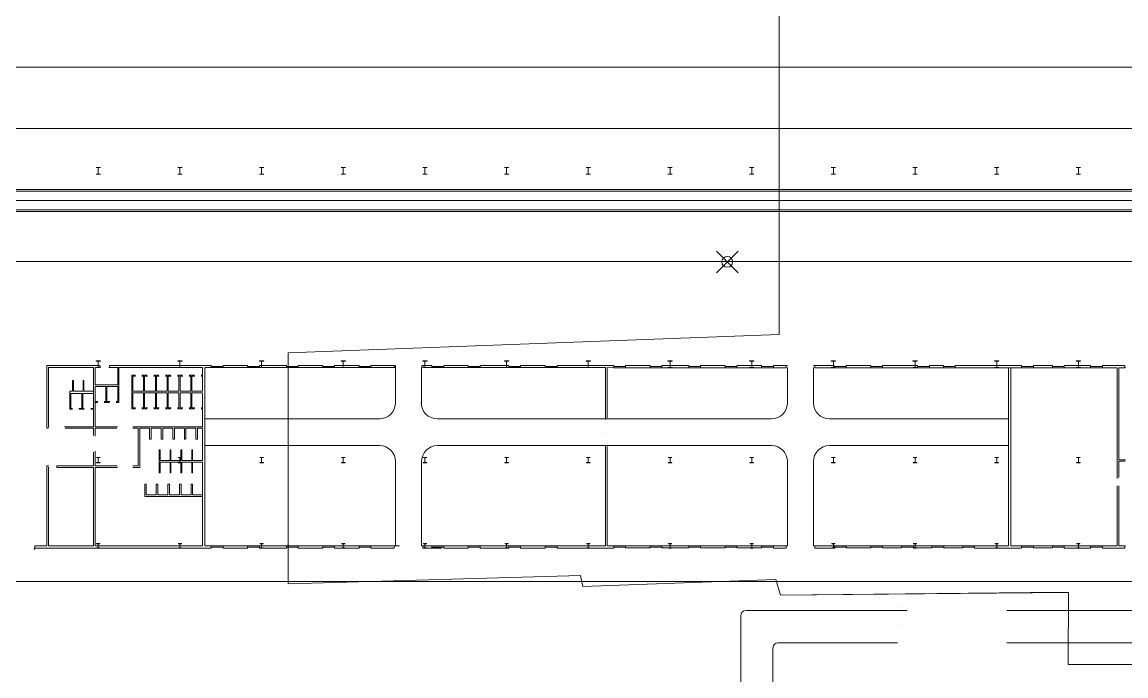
# Model space of a CAD drawing. Header units: millimetres. Extents: x -725228 to 10849, y -8846583 to 5995.
# Drawn here: x 10256.7 to 10359.4, y 5799.2 to 5860 of the extents above; entities that cross this region are included whole.
import ezdxf

# ---------------------------------------------------------------- set-up
doc = ezdxf.new("R2010")
doc.units = ezdxf.units.MM
doc.header["$PDMODE"] = 35
doc.header["$PDSIZE"] = 1
doc.layers.add('00-SIMB', color=1, linetype='Continuous', lineweight=0)
doc.layers.add('ES-Perfiles-g', color=4, linetype='Continuous')

# ---------------------------------------------------------------- blocks, each defined once
blk = doc.blocks.new('Ubicación_TOLOSA')
at = {"layer": '00-SIMB', "color": 1, "lineweight": 5, "ltscale": 2}
for p, q in [((164.52, 50.34), (164.52, -1.02)), ((0.84, 23.87), (273.56, 23.87)), ((18.01, 18.17), (273.56, 18.17)), ((34.28, 12.48), (270.5, 12.48)), ((34.28, 12.33), (270.35, 12.33)), ((273.49, 11.47), (12.05, 11.47)), ((273.49, 11.47), (24.95, 11.47)), ((34.28, 10.59), (270.35, 10.59)), ((34.28, 10.44), (270.5, 10.44)), ((273.47, 5.77), (24.95, 5.77)), ((164.52, -1.02), (118.81, -2.72)), ((118.81, -2.72), (118.83, -24.2)), ((101.3, -3.89), (96.36, -3.89)), ((96.36, -3.89), (96.36, -9.74)), ((100.71, -4.09), (96.51, -4.09)), ((96.51, -4.09), (100.71, -4.09)), ((96.51, -4.09), (96.51, -9.59)), ((100.71, -4.09), (100.71, -7.89)), ((101.34, -4.09), (100.86, -4.09)), ((100.86, -4.09), (101.34, -4.09)), ((100.86, -4.09), (100.86, -5.71)), ((101.3, -4.09), (101.3, -3.89)), ((101.36, -3.99), (101.3, -3.99)), ((101.3, -3.99), (101.36, -3.99)), ((102.96, -4.09), (102.14, -4.09)), ((102.14, -4.09), (102.96, -4.09)), ((111.66, -3.89), (102.18, -3.89)), ((102.18, -4.09), (102.18, -3.89)), ((102.86, -3.89), (111.66, -3.89)), ((102.96, -4.09), (102.96, -5.71)), ((110.86, -4.09), (103.06, -4.09)), ((103.06, -4.09), (110.86, -4.09)), ((103.06, -5.79), (103.06, -4.09)), ((110.86, -4.09), (106.46, -4.09)), ((110.86, -6.29), (110.86, -4.09)), ((111.86, -4.09), (111.06, -4.09)), ((111.06, -4.09), (111.86, -4.09)), ((111.06, -20.69), (111.06, -4.09)), ((111.66, -4.09), (111.66, -3.89)), ((111.66, -3.99), (111.66, -4.09)), ((112.76, -3.99), (111.66, -3.99)), ((111.66, -4.09), (112.76, -4.09)), ((112.76, -4.09), (112.76, -3.89)), ((115.05, -3.89), (112.76, -3.89)), ((112.76, -4.09), (112.76, -3.99)), ((112.76, -4.09), (115.05, -4.09)), ((115.05, -4.09), (115.05, -3.89)), ((115.05, -3.99), (115.05, -4.09)), ((116.15, -3.99), (115.05, -3.99)), ((115.05, -4.09), (116.15, -4.09)), ((116.15, -4.09), (116.15, -3.89)), ((118.65, -3.89), (116.15, -3.89)), ((116.15, -4.09), (116.15, -3.99)), ((116.15, -4.09), (118.65, -4.09)), ((118.65, -4.09), (118.65, -3.89)), ((118.65, -3.99), (118.65, -4.09)), ((119.75, -3.99), (118.65, -3.99)), ((118.65, -4.09), (119.75, -4.09)), ((119.75, -4.09), (119.75, -3.89)), ((122.03, -3.89), (119.75, -3.89)), ((119.75, -4.09), (119.75, -3.99)), ((119.75, -4.09), (122.03, -4.09)), ((122.03, -3.89), (122.03, -4.09)), ((122.03, -3.99), (122.03, -4.09)), ((123.13, -3.99), (122.03, -3.99)), ((122.03, -4.09), (123.13, -4.09)), ((123.13, -4.09), (123.13, -3.89)), ((125.42, -3.89), (123.13, -3.89)), ((123.13, -4.09), (123.13, -3.99)), ((123.13, -4.09), (125.42, -4.09)), ((125.42, -3.89), (125.42, -4.09)), ((125.42, -3.99), (125.42, -4.09)), ((126.52, -3.99), (125.42, -3.99)), ((125.42, -4.09), (126.52, -4.09)), ((126.52, -4.09), (126.52, -3.89)), ((128.69, -3.89), (126.52, -3.89)), ((126.52, -4.09), (126.52, -3.99)), ((126.52, -4.09), (128.8, -4.09)), ((128.69, -3.89), (128.69, -4.09)), ((128.69, -3.94), (128.82, -3.94)), ((128.8, -7.44), (128.8, -3.89)), ((131.35, -3.94), (131.22, -3.94)), ((131.22, -7.57), (131.22, -4.02)), ((132.19, -3.89), (131.35, -3.89)), ((131.35, -3.89), (131.35, -4.09)), ((132.19, -4.09), (131.35, -4.09)), ((132.19, -3.89), (132.19, -4.09)), ((132.19, -3.99), (132.19, -4.09)), ((133.29, -3.99), (132.19, -3.99)), ((132.19, -4.09), (133.29, -4.09)), ((133.29, -4.09), (133.29, -3.89)), ((135.58, -3.89), (133.29, -3.89)), ((133.29, -4.09), (133.29, -3.99)), ((133.29, -4.09), (135.58, -4.09)), ((135.58, -3.89), (135.58, -4.09)), ((135.58, -3.99), (135.58, -4.09)), ((136.68, -3.99), (135.58, -3.99)), ((135.58, -4.09), (136.68, -4.09)), ((136.68, -4.09), (136.68, -3.89)), ((139.35, -3.89), (136.68, -3.89)), ((136.68, -4.09), (136.68, -3.99)), ((136.68, -4.09), (138.96, -4.09)), ((139.35, -3.89), (139.35, -4.09)), ((139.35, -3.99), (139.35, -4.09)), ((140.45, -3.99), (139.35, -3.99)), ((139.35, -4.09), (140.45, -4.09)), ((140.45, -4.09), (140.45, -3.89)), ((142.74, -3.89), (140.45, -3.89)), ((140.45, -4.09), (140.45, -3.99)), ((140.45, -4.09), (142.74, -4.09)), ((142.74, -3.89), (142.74, -4.09)), ((142.74, -3.99), (142.74, -4.09)), ((143.84, -3.99), (142.74, -3.99)), ((142.74, -4.09), (143.84, -4.09)), ((143.84, -4.09), (143.84, -3.89)), ((149.11, -3.89), (143.84, -3.89)), ((143.84, -4.09), (143.84, -3.99)), ((143.84, -4.09), (148.36, -4.09)), ((148.36, -8.78), (148.36, -4.09)), ((148.51, -8.78), (148.51, -4.09)), ((148.51, -4.09), (149.11, -4.1)), ((149.11, -4.1), (149.11, -3.9)), ((149.11, -4), (149.11, -4.1)), ((150.21, -4), (149.11, -4)), ((149.11, -4.1), (150.21, -4.1)), ((150.21, -4.1), (150.21, -3.9)), ((152.5, -3.9), (150.21, -3.9)), ((150.21, -4.1), (150.21, -4)), ((150.21, -4.1), (152.5, -4.1)), ((152.5, -4.1), (152.5, -3.9)), ((152.5, -4), (152.5, -4.1)), ((153.6, -4), (152.5, -4)), ((152.5, -4.1), (153.6, -4.1)), ((153.6, -4.1), (153.6, -3.9)), ((156.1, -3.9), (153.6, -3.9)), ((153.6, -4.1), (153.6, -4)), ((153.6, -4.1), (156.1, -4.1)), ((156.1, -4.1), (156.1, -3.9)), ((156.1, -4), (156.1, -4.1)), ((157.2, -4), (156.1, -4)), ((156.1, -4.1), (157.2, -4.1)), ((157.2, -4.1), (157.2, -3.9)), ((159.48, -3.9), (157.2, -3.9)), ((157.2, -4.1), (157.2, -4)), ((157.2, -4.1), (159.48, -4.1)), ((159.48, -3.9), (159.48, -4.1)), ((159.48, -4), (159.48, -4.1)), ((160.58, -4), (159.48, -4)), ((159.48, -4.1), (160.58, -4.1)), ((160.58, -4.1), (160.58, -3.9)), ((162.87, -3.9), (160.58, -3.9)), ((160.58, -4.1), (160.58, -4)), ((160.58, -4.1), (162.87, -4.1)), ((162.87, -3.9), (162.87, -4.1)), ((162.87, -4), (162.87, -4.1)), ((163.97, -4), (162.87, -4)), ((162.87, -4.1), (163.97, -4.1)), ((163.97, -4.1), (163.97, -3.9)), ((165.29, -3.9), (163.97, -3.9)), ((163.97, -4.1), (163.97, -4)), ((163.97, -4.1), (165.16, -4.1)), ((165.16, -3.9), (165.29, -3.9)), ((165.16, -3.9), (165.16, -4.1)), ((165.29, -4.09), (165.29, -7.36)), ((169.64, -3.9), (167.69, -3.9)), ((167.82, -3.9), (167.69, -3.9)), ((167.69, -4.09), (167.69, -7.36)), ((167.82, -3.9), (167.82, -4.1)), ((167.82, -4.1), (169.64, -4.1)), ((169.64, -3.9), (169.64, -4.1)), ((169.64, -4), (169.64, -4.1)), ((170.74, -4), (169.64, -4)), ((169.64, -4.1), (170.74, -4.1)), ((170.74, -4.1), (170.74, -3.9)), ((173.03, -3.9), (170.74, -3.9)), ((170.74, -4.1), (170.74, -4)), ((170.74, -4.1), (173.03, -4.1)), ((173.03, -3.9), (173.03, -4.1)), ((173.03, -4), (173.03, -4.1)), ((174.13, -4), (173.03, -4)), ((173.03, -4.1), (174.13, -4.1)), ((174.13, -4.1), (174.13, -3.9)), ((177.39, -3.9), (174.13, -3.9)), ((174.13, -4.1), (174.13, -4)), ((174.13, -4.1), (177.39, -4.1)), ((177.39, -3.9), (177.39, -4.1)), ((177.39, -4), (177.39, -4.1)), ((178.49, -4), (177.39, -4)), ((177.39, -4.1), (178.49, -4.1)), ((177.51, -4.1), (179.8, -4.1)), ((178.49, -4.1), (178.49, -3.9)), ((179.8, -3.9), (178.49, -3.9)), ((178.49, -4.1), (178.49, -4)), ((179.8, -3.9), (179.8, -4.1)), ((179.8, -4), (179.8, -4.1)), ((180.9, -4), (179.8, -4)), ((179.8, -4.1), (180.9, -4.1)), ((180.9, -3.89), (180.9, -4.1)), ((180.9, -3.89), (187.07, -3.89)), ((180.9, -4.1), (180.9, -4)), ((195.96, -4.1), (180.9, -4.1)), ((185.86, -20.69), (185.86, -4.1)), ((186.06, -20.69), (186.06, -4.1)), ((187.07, -4.1), (187.07, -3.89)), ((187.07, -4), (187.07, -4.1)), ((188.17, -4), (187.07, -4)), ((187.07, -4.1), (188.17, -4.1)), ((188.17, -4.1), (188.17, -3.89)), ((188.17, -3.89), (189.94, -3.89)), ((188.17, -4.1), (188.17, -4)), ((189.94, -4.1), (189.94, -3.89)), ((189.94, -4), (189.94, -4.1)), ((191.04, -4), (189.94, -4)), ((189.94, -4.1), (191.04, -4.1)), ((191.04, -4.1), (191.04, -3.89)), ((191.04, -3.89), (193.49, -3.89)), ((191.04, -4.1), (191.04, -4)), ((193.49, -4.1), (193.49, -3.89)), ((193.49, -4), (193.49, -4.1)), ((194.59, -4), (193.49, -4)), ((193.49, -4.1), (194.59, -4.1)), ((196.66, -3.89), (194.59, -3.89)), ((194.59, -4.1), (194.59, -3.89)), ((194.59, -4.1), (194.59, -4)), ((195.96, -4.1), (195.96, -14.4)), ((196.11, -4.1), (196.11, -12.69)), ((196.66, -4.1), (196.11, -4.1)), ((196.66, -4.09), (196.66, -3.89)), ((196.71, -3.99), (196.66, -3.99)), ((196.66, -4.09), (196.74, -4.09)), ((104.26, -4.81), (104.26, -7.92)), ((104.56, -4.81), (104.26, -4.81)), ((104.36, -6.29), (104.36, -4.89)), ((104.56, -4.89), (104.36, -4.89)), ((104.6, -4.81), (104.56, -4.81)), ((104.56, -4.89), (104.62, -4.89)), ((105.21, -4.81), (105.36, -4.81)), ((105.21, -4.89), (105.36, -4.89)), ((105.66, -4.81), (105.36, -4.81)), ((105.36, -6.29), (105.36, -4.89)), ((105.46, -6.29), (105.46, -4.89)), ((105.66, -4.89), (105.46, -4.89)), ((105.7, -4.81), (105.66, -4.81)), ((105.66, -4.89), (105.72, -4.89)), ((106.31, -4.81), (106.46, -4.81)), ((106.31, -4.89), (106.46, -4.89)), ((106.76, -4.81), (106.46, -4.81)), ((106.46, -6.29), (106.46, -4.89)), ((106.56, -6.29), (106.56, -4.89)), ((106.76, -4.89), (106.56, -4.89)), ((106.76, -4.89), (106.66, -4.89)), ((106.8, -4.81), (106.76, -4.81)), ((106.76, -4.89), (106.82, -4.89)), ((107.41, -4.81), (107.56, -4.81)), ((107.41, -4.89), (107.56, -4.89)), ((107.86, -4.81), (107.56, -4.81)), ((107.56, -6.29), (107.56, -4.89)), ((107.66, -6.29), (107.66, -4.89)), ((107.86, -4.89), (107.66, -4.89)), ((107.86, -4.89), (107.76, -4.89)), ((107.9, -4.81), (107.86, -4.81)), ((107.86, -4.89), (107.92, -4.89)), ((108.51, -4.81), (108.66, -4.81)), ((108.51, -4.89), (108.66, -4.89)), ((108.96, -4.81), (108.66, -4.81)), ((108.66, -6.29), (108.66, -4.89)), ((108.76, -6.29), (108.76, -4.89)), ((108.96, -4.89), (108.76, -4.89)), ((108.96, -4.89), (108.86, -4.89)), ((109, -4.81), (108.96, -4.81)), ((108.96, -4.89), (109.02, -4.89)), ((109.61, -4.81), (109.76, -4.81)), ((109.61, -4.89), (109.76, -4.89)), ((110.06, -4.81), (109.76, -4.81)), ((109.76, -6.29), (109.76, -4.89)), ((109.86, -6.29), (109.86, -4.89)), ((110.06, -4.89), (109.86, -4.89)), ((110.06, -4.89), (109.96, -4.89)), ((110.1, -4.81), (110.06, -4.81)), ((110.06, -4.89), (110.12, -4.89)), ((110.71, -4.81), (110.86, -4.81)), ((110.71, -4.89), (110.86, -4.89)), ((98.75, -5.29), (98.83, -5.29)), ((98.75, -6.29), (98.75, -5.29)), ((98.83, -6.29), (98.83, -5.29)), ((99.73, -6.29), (99.73, -5.29)), ((99.73, -5.29), (99.81, -5.29)), ((99.81, -6.29), (99.81, -5.29)), ((102.96, -5.71), (100.86, -5.71)), ((100.86, -5.86), (100.86, -9.59)), ((101.86, -5.86), (100.86, -5.86)), ((100.86, -5.86), (101.86, -5.86)), ((100.86, -5.86), (100.86, -7.26)), ((101.86, -5.86), (101.86, -7.26)), ((102.96, -5.86), (101.96, -5.86)), ((101.96, -5.86), (101.96, -7.26)), ((101.96, -5.86), (102.96, -5.86)), ((102.96, -5.86), (102.96, -7.26)), ((103.06, -5.79), (103.06, -7.34)), ((98.51, -6.29), (98.51, -7.97)), ((98.75, -6.29), (98.51, -6.29)), ((98.61, -6.49), (98.61, -7.89)), ((99.61, -6.49), (98.61, -6.49)), ((98.61, -6.49), (98.61, -7.89)), ((99.73, -6.29), (98.83, -6.29)), ((99.61, -6.49), (99.61, -7.89)), ((99.71, -6.49), (99.71, -7.89)), ((100.71, -6.49), (99.71, -6.49)), ((100.71, -6.29), (99.81, -6.29)), ((104.36, -6.29), (105.36, -6.29)), ((104.36, -6.44), (105.36, -6.44)), ((104.36, -6.44), (104.36, -7.84)), ((105.36, -6.44), (105.36, -7.84)), ((105.46, -6.29), (106.46, -6.29)), ((105.46, -6.44), (105.46, -7.84)), ((105.46, -6.44), (106.46, -6.44)), ((106.46, -6.44), (106.46, -7.84)), ((106.56, -6.29), (107.56, -6.29)), ((106.56, -6.44), (106.56, -7.84)), ((106.56, -6.44), (107.56, -6.44)), ((107.56, -6.44), (107.56, -7.84)), ((107.66, -6.29), (108.66, -6.29)), ((107.66, -6.44), (107.66, -7.84)), ((107.66, -6.44), (108.66, -6.44)), ((108.66, -6.44), (108.66, -7.84)), ((108.76, -6.29), (109.76, -6.29)), ((108.76, -6.44), (108.76, -7.84)), ((108.76, -6.44), (109.76, -6.44)), ((109.76, -6.44), (109.76, -7.84)), ((109.86, -6.29), (110.86, -6.29)), ((109.86, -6.44), (109.86, -7.84)), ((109.86, -6.44), (110.86, -6.44)), ((110.86, -9.59), (110.86, -6.49)), ((98.75, -7.97), (98.51, -7.97)), ((98.75, -7.89), (98.61, -7.89)), ((99.41, -7.89), (99.35, -7.89)), ((99.37, -7.97), (99.41, -7.97)), ((99.41, -7.89), (99.61, -7.89)), ((99.41, -7.97), (99.71, -7.97)), ((99.85, -7.89), (99.71, -7.89)), ((99.85, -7.97), (99.71, -7.97)), ((100.51, -7.89), (100.45, -7.89)), ((100.47, -7.97), (100.51, -7.97)), ((100.51, -7.89), (100.71, -7.89)), ((100.51, -7.97), (100.71, -7.97)), ((100.71, -7.97), (100.71, -9.59)), ((101.05, -7.26), (100.86, -7.26)), ((101.05, -7.34), (100.86, -7.34)), ((101.05, -7.26), (101.11, -7.26)), ((101.09, -7.34), (101.05, -7.34)), ((101.71, -7.26), (101.86, -7.26)), ((101.71, -7.34), (101.86, -7.34)), ((102.15, -7.34), (101.86, -7.34)), ((102.15, -7.26), (101.96, -7.26)), ((102.16, -7.26), (102.06, -7.26)), ((102.15, -7.26), (102.21, -7.26)), ((102.19, -7.34), (102.15, -7.34)), ((102.81, -7.26), (102.96, -7.26)), ((102.81, -7.34), (103.06, -7.34)), ((104.56, -7.92), (104.26, -7.92)), ((104.56, -7.84), (104.36, -7.84)), ((104.56, -7.84), (104.62, -7.84)), ((104.6, -7.92), (104.56, -7.92)), ((105.21, -7.84), (105.36, -7.84)), ((105.21, -7.92), (105.36, -7.92)), ((105.66, -7.92), (105.36, -7.92)), ((105.66, -7.84), (105.46, -7.84)), ((105.66, -7.84), (105.56, -7.84)), ((105.66, -7.84), (105.72, -7.84)), ((105.7, -7.92), (105.66, -7.92)), ((106.31, -7.84), (106.46, -7.84)), ((106.31, -7.92), (106.46, -7.92)), ((106.76, -7.92), (106.46, -7.92)), ((106.76, -7.84), (106.56, -7.84)), ((106.76, -7.84), (106.66, -7.84)), ((106.76, -7.84), (106.82, -7.84)), ((106.8, -7.92), (106.76, -7.92)), ((107.41, -7.84), (107.56, -7.84)), ((107.41, -7.92), (107.56, -7.92)), ((107.86, -7.92), (107.56, -7.92)), ((107.86, -7.84), (107.66, -7.84)), ((107.86, -7.84), (107.76, -7.84)), ((107.86, -7.84), (107.92, -7.84)), ((107.9, -7.92), (107.86, -7.92)), ((108.51, -7.84), (108.66, -7.84)), ((108.51, -7.92), (108.66, -7.92)), ((108.96, -7.92), (108.66, -7.92)), ((108.96, -7.84), (108.76, -7.84)), ((108.96, -7.84), (108.86, -7.84)), ((108.96, -7.84), (109.02, -7.84)), ((109, -7.92), (108.96, -7.92)), ((109.61, -7.84), (109.76, -7.84)), ((109.61, -7.92), (109.76, -7.92)), ((110.06, -7.92), (109.76, -7.92)), ((110.06, -7.84), (109.86, -7.84)), ((110.06, -7.84), (109.96, -7.84)), ((110.06, -7.84), (110.12, -7.84)), ((110.1, -7.92), (110.06, -7.92)), ((110.71, -7.84), (110.86, -7.84)), ((110.71, -7.92), (110.86, -7.92)), ((165.29, -7.36), (165.29, -7.36)), ((167.69, -7.36), (167.69, -7.36)), ((127.34, -8.86), (111.06, -8.86)), ((163.79, -8.86), (132.7, -8.86)), ((148.36, -8.78), (148.36, -8.91)), ((185.86, -8.86), (169.19, -8.86)), ((96.36, -9.74), (96.51, -9.74)), ((96.51, -9.59), (96.59, -9.59)), ((98.07, -9.59), (98, -9.59)), ((100.71, -9.59), (98.07, -9.59)), ((100.71, -9.74), (98.07, -9.74)), ((100.71, -9.74), (100.71, -10.4)), ((100.86, -9.59), (102.87, -9.59)), ((100.86, -9.74), (100.86, -10.4)), ((100.86, -9.74), (102.87, -9.74)), ((102.87, -9.59), (102.95, -9.59)), ((104.43, -9.59), (104.36, -9.59)), ((104.38, -9.74), (104.86, -9.74)), ((104.43, -9.59), (110.86, -9.59)), ((104.86, -13.24), (104.86, -9.74)), ((105.01, -9.74), (105.93, -9.74)), ((105.01, -13.39), (105.01, -9.74)), ((105.93, -9.74), (105.93, -10.74)), ((106.08, -9.74), (106.98, -9.74)), ((106.08, -9.74), (106.08, -10.74)), ((106.08, -9.74), (107.01, -9.74)), ((107.01, -9.74), (107.01, -10.74)), ((107.16, -9.74), (107.16, -10.74)), ((107.16, -9.74), (108.06, -9.74)), ((107.16, -9.74), (108.08, -9.74)), ((108.08, -9.74), (108.08, -10.74)), ((108.23, -9.74), (108.23, -10.74)), ((108.23, -9.74), (109.13, -9.74)), ((108.23, -9.74), (109.16, -9.74)), ((109.16, -9.74), (109.16, -10.74)), ((109.31, -9.74), (109.31, -10.74)), ((109.31, -9.74), (110.21, -9.74)), ((109.31, -9.74), (110.23, -9.74)), ((110.23, -9.74), (110.23, -10.74)), ((110.38, -9.74), (110.38, -10.74)), ((110.38, -9.74), (110.86, -9.74)), ((110.86, -12.74), (110.86, -9.74)), ((148.35, -10.11), (148.35, -10.11)), ((100.86, -10.4), (100.86, -10.47)), ((105.93, -10.74), (106.08, -10.74)), ((107.01, -10.74), (107.16, -10.74)), ((108.08, -10.74), (108.23, -10.74)), ((109.16, -10.74), (109.31, -10.74)), ((110.23, -10.74), (110.38, -10.74)), ((100.71, -11.96), (100.71, -13.24)), ((100.86, -11.96), (100.86, -11.88)), ((100.86, -11.96), (100.86, -13.24)), ((106.83, -12.74), (106.83, -11.74)), ((106.83, -11.74), (106.91, -11.74)), ((106.91, -12.74), (106.91, -11.74)), ((107.83, -12.74), (107.83, -11.74)), ((107.83, -11.74), (107.91, -11.74)), ((107.91, -12.74), (107.91, -11.74)), ((108.84, -12.74), (108.84, -11.74)), ((108.84, -11.74), (108.92, -11.74)), ((108.92, -12.74), (108.92, -11.74)), ((109.85, -12.74), (109.85, -11.74)), ((109.85, -11.74), (109.93, -11.74)), ((109.93, -12.74), (109.93, -11.74)), ((127.32, -11.35), (111.06, -11.35)), ((163.79, -11.35), (132.72, -11.35)), ((148.36, -11.43), (148.36, -11.31)), ((148.36, -20.69), (148.36, -11.43)), ((148.51, -20.69), (148.51, -11.43)), ((148.52, -11.52), (148.52, -11.52)), ((185.86, -11.35), (169.19, -11.35)), ((96.56, -13.24), (96.36, -13.24)), ((96.36, -13.24), (96.36, -20.69)), ((100.71, -13.24), (97.29, -13.24)), ((97.29, -13.39), (97.29, -13.24)), ((100.86, -13.24), (102.92, -13.24)), ((104.38, -13.24), (104.86, -13.24)), ((106.83, -12.74), (106.83, -13.89)), ((106.91, -12.74), (107.83, -12.74)), ((106.91, -12.89), (107.83, -12.89)), ((106.91, -12.89), (106.91, -13.89)), ((107.83, -12.89), (107.83, -13.89)), ((107.91, -12.74), (108.84, -12.74)), ((107.91, -12.89), (108.84, -12.89)), ((107.91, -12.89), (107.91, -13.89)), ((108.84, -12.89), (108.84, -13.89)), ((108.92, -12.74), (109.85, -12.74)), ((108.92, -12.89), (109.85, -12.89)), ((108.92, -12.89), (108.92, -13.89)), ((109.85, -12.89), (109.85, -13.89)), ((109.93, -12.74), (110.86, -12.74)), ((109.93, -12.89), (110.86, -12.89)), ((109.93, -12.89), (109.93, -13.89)), ((110.86, -20.69), (110.86, -12.89)), ((128.82, -20.69), (128.81, -12.68)), ((131.22, -20.69), (131.22, -12.85)), ((165.29, -20.69), (165.29, -12.85)), ((167.69, -20.69), (167.69, -12.85)), ((196.66, -12.69), (196.11, -12.69)), ((196.71, -12.79), (196.11, -12.79)), ((196.11, -12.79), (196.11, -14.32)), ((196.66, -12.69), (196.74, -12.69)), ((196.71, -12.79), (196.66, -12.79)), ((96.51, -13.39), (96.51, -20.69)), ((96.59, -13.39), (96.51, -13.39)), ((96.51, -13.39), (96.59, -13.39)), ((100.71, -13.39), (97.29, -13.39)), ((100.71, -13.39), (100.71, -15.69)), ((100.86, -13.39), (100.86, -20.69)), ((100.86, -13.39), (102.91, -13.39)), ((100.86, -13.39), (101.26, -13.39)), ((102.87, -13.39), (102.95, -13.39)), ((104.43, -13.39), (104.36, -13.39)), ((104.39, -13.39), (105.01, -13.39)), ((106.83, -13.89), (106.91, -13.89)), ((107.83, -13.89), (107.91, -13.89)), ((108.84, -13.89), (108.92, -13.89)), ((109.85, -13.89), (109.93, -13.89)), ((195.96, -14.32), (195.96, -14.4)), ((195.96, -14.32), (195.96, -14.4)), ((105.47, -16.09), (105.47, -14.94)), ((105.47, -14.94), (105.62, -14.94)), ((105.62, -15.94), (105.62, -14.94)), ((106.55, -15.94), (106.55, -14.94)), ((106.55, -14.94), (106.7, -14.94)), ((106.7, -15.94), (106.7, -14.94)), ((107.62, -15.94), (107.62, -14.94)), ((107.62, -14.94), (107.77, -14.94)), ((107.77, -15.94), (107.77, -14.94)), ((108.7, -15.94), (108.7, -14.94)), ((108.7, -14.94), (108.85, -14.94)), ((108.85, -15.94), (108.85, -14.94)), ((109.78, -15.94), (109.78, -14.94)), ((109.78, -14.94), (109.93, -14.94)), ((109.93, -15.94), (109.93, -14.94)), ((195.96, -15.1), (195.96, -20.69)), ((196.11, -15.09), (196.11, -20.69)), ((100.71, -15.69), (100.71, -20.69)), ((100.71, -20.69), (100.71, -15.69)), ((105.47, -16.09), (110.86, -16.09)), ((105.62, -15.94), (106.55, -15.94)), ((106.7, -15.94), (107.62, -15.94)), ((107.77, -15.94), (108.7, -15.94)), ((108.85, -15.94), (109.78, -15.94)), ((109.93, -15.94), (110.86, -15.94)), ((195.96, -15.69), (195.96, -20.69)), ((95.24, -20.99), (95.16, -20.99)), ((95.19, -20.89), (95.24, -20.89)), ((96.36, -20.69), (95.24, -20.69)), ((95.24, -20.89), (95.24, -20.69)), ((111.66, -20.89), (95.24, -20.89)), ((100.71, -20.69), (96.51, -20.69)), ((110.86, -20.69), (100.86, -20.69)), ((100.86, -20.69), (101.26, -20.69)), ((111.86, -20.69), (111.06, -20.69)), ((111.66, -20.69), (111.66, -20.89)), ((111.66, -20.79), (111.66, -20.69)), ((111.66, -20.69), (112.76, -20.69)), ((112.76, -20.79), (111.66, -20.79)), ((128.69, -20.69), (111.86, -20.69)), ((111.86, -20.69), (129.17, -20.69)), ((112.76, -20.69), (112.76, -20.89)), ((112.76, -20.69), (115.05, -20.69)), ((112.76, -20.69), (112.76, -20.79)), ((115.05, -20.89), (112.76, -20.89)), ((115.05, -20.69), (115.05, -20.89)), ((115.05, -20.79), (115.05, -20.69)), ((115.05, -20.69), (116.15, -20.69)), ((116.15, -20.79), (115.05, -20.79)), ((116.15, -20.69), (116.15, -20.89)), ((116.15, -20.69), (116.15, -20.79)), ((116.15, -20.89), (118.65, -20.89)), ((118.65, -20.69), (118.65, -20.89)), ((118.65, -20.79), (118.65, -20.69)), ((118.65, -20.69), (119.75, -20.69)), ((119.75, -20.79), (118.65, -20.79)), ((118.83, -20.79), (118.83, -24.2)), ((119.75, -20.69), (119.75, -20.89)), ((119.75, -20.69), (122.03, -20.69)), ((119.75, -20.69), (119.75, -20.79)), ((122.03, -20.89), (119.75, -20.89)), ((122.03, -20.89), (122.03, -20.69)), ((122.03, -20.79), (122.03, -20.69)), ((122.03, -20.69), (123.13, -20.69)), ((123.13, -20.79), (122.03, -20.79)), ((123.13, -20.69), (123.13, -20.89)), ((123.13, -20.69), (123.13, -20.79)), ((123.13, -20.89), (125.42, -20.89)), ((125.42, -20.89), (125.42, -20.69)), ((125.42, -20.79), (125.42, -20.69)), ((125.42, -20.69), (126.52, -20.69)), ((126.52, -20.79), (125.42, -20.79)), ((126.52, -20.69), (126.52, -20.89)), ((126.52, -20.69), (126.52, -20.79)), ((126.52, -20.89), (128.69, -20.89)), ((128.69, -20.69), (128.82, -20.69)), ((128.69, -20.69), (128.69, -20.89)), ((131.35, -20.69), (131.22, -20.69)), ((148.36, -20.69), (131.35, -20.69)), ((131.35, -20.69), (131.35, -20.89)), ((133.1, -20.89), (131.35, -20.89)), ((132.19, -20.89), (132.19, -20.69)), ((132.19, -20.79), (132.19, -20.69)), ((132.19, -20.69), (133.29, -20.69)), ((133.29, -20.79), (132.19, -20.79)), ((133.29, -20.69), (133.29, -20.89)), ((133.29, -20.69), (135.58, -20.69)), ((133.29, -20.69), (133.29, -20.79)), ((135.58, -20.89), (133.29, -20.89)), ((135.58, -20.89), (135.58, -20.69)), ((135.58, -20.79), (135.58, -20.69)), ((135.58, -20.69), (136.68, -20.69)), ((136.68, -20.79), (135.58, -20.79)), ((136.68, -20.69), (136.68, -20.89)), ((136.68, -20.69), (138.96, -20.69)), ((136.68, -20.69), (136.68, -20.79)), ((139.35, -20.89), (136.68, -20.89)), ((139.35, -20.89), (139.35, -20.69)), ((139.35, -20.79), (139.35, -20.69)), ((139.35, -20.69), (140.45, -20.69)), ((140.45, -20.79), (139.35, -20.79)), ((140.45, -20.69), (140.45, -20.89)), ((140.45, -20.69), (142.74, -20.69)), ((140.45, -20.69), (140.45, -20.79)), ((142.74, -20.89), (140.45, -20.89)), ((142.74, -20.89), (142.74, -20.69)), ((142.74, -20.79), (142.74, -20.69)), ((142.74, -20.69), (143.84, -20.69)), ((143.84, -20.79), (142.74, -20.79)), ((143.84, -20.69), (143.84, -20.89)), ((143.84, -20.69), (143.84, -20.79)), ((143.84, -20.89), (149.11, -20.89)), ((165.16, -20.69), (148.51, -20.69)), ((149.11, -20.69), (149.11, -20.88)), ((149.11, -20.79), (149.11, -20.69)), ((149.11, -20.69), (150.21, -20.69)), ((150.21, -20.79), (149.11, -20.79)), ((150.21, -20.69), (150.21, -20.88)), ((150.21, -20.69), (152.5, -20.69)), ((150.21, -20.69), (150.21, -20.79)), ((152.5, -20.88), (150.21, -20.88)), ((152.5, -20.69), (152.5, -20.88)), ((152.5, -20.79), (152.5, -20.69)), ((152.5, -20.69), (153.6, -20.69)), ((153.6, -20.79), (152.5, -20.79)), ((153.6, -20.69), (153.6, -20.88)), ((153.6, -20.69), (156.1, -20.69)), ((153.6, -20.69), (153.6, -20.79)), ((156.1, -20.88), (153.6, -20.88)), ((156.1, -20.69), (156.1, -20.88)), ((156.1, -20.79), (156.1, -20.69)), ((156.1, -20.69), (157.2, -20.69)), ((157.2, -20.79), (156.1, -20.79)), ((157.2, -20.69), (157.2, -20.88)), ((157.2, -20.69), (159.48, -20.69)), ((157.2, -20.69), (157.2, -20.79)), ((159.48, -20.88), (157.2, -20.88)), ((159.48, -20.88), (159.48, -20.69)), ((159.48, -20.79), (159.48, -20.69)), ((159.48, -20.69), (160.58, -20.69)), ((160.58, -20.79), (159.48, -20.79)), ((160.58, -20.69), (160.58, -20.88)), ((160.58, -20.69), (162.87, -20.69)), ((160.58, -20.69), (160.58, -20.79)), ((162.87, -20.88), (160.58, -20.88)), ((162.87, -20.88), (162.87, -20.69)), ((162.87, -20.79), (162.87, -20.69)), ((162.87, -20.69), (163.97, -20.69)), ((163.97, -20.79), (162.87, -20.79)), ((163.97, -20.69), (163.97, -20.88)), ((163.97, -20.69), (163.97, -20.79)), ((165.16, -20.89), (163.97, -20.89)), ((165.16, -20.69), (165.29, -20.69)), ((165.16, -20.69), (165.16, -20.89)), ((167.82, -20.69), (167.69, -20.69)), ((169.64, -20.69), (167.82, -20.69)), ((167.82, -20.69), (167.82, -20.89)), ((169.64, -20.89), (167.82, -20.89)), ((169.64, -20.89), (169.64, -20.69)), ((169.64, -20.89), (169.64, -20.69)), ((169.64, -20.79), (169.64, -20.69)), ((169.64, -20.69), (170.74, -20.69)), ((170.74, -20.79), (169.64, -20.79)), ((170.74, -20.69), (170.74, -20.88)), ((170.74, -20.69), (173.03, -20.69)), ((170.74, -20.69), (170.74, -20.79)), ((173.03, -20.88), (170.74, -20.88)), ((173.03, -20.88), (173.03, -20.69)), ((173.03, -20.79), (173.03, -20.69)), ((173.03, -20.69), (174.13, -20.69)), ((174.13, -20.79), (173.03, -20.79)), ((174.13, -20.69), (174.13, -20.88)), ((174.13, -20.69), (176.41, -20.69)), ((174.13, -20.69), (174.13, -20.79)), ((175.9, -20.88), (174.13, -20.88)), ((175.9, -20.88), (175.9, -20.69)), ((175.9, -20.79), (175.9, -20.69)), ((175.9, -20.69), (177, -20.69)), ((177, -20.79), (175.9, -20.79)), ((177, -20.69), (177, -20.88)), ((177, -20.69), (179.8, -20.69)), ((177, -20.69), (177, -20.79)), ((178.72, -20.88), (177, -20.88)), ((178.72, -20.88), (178.72, -20.69)), ((178.72, -20.79), (178.72, -20.69)), ((178.72, -20.69), (179.82, -20.69)), ((179.82, -20.79), (178.72, -20.79)), ((179.82, -20.69), (179.82, -20.88)), ((179.82, -20.69), (182.11, -20.69)), ((179.82, -20.69), (179.82, -20.79)), ((181.59, -20.88), (179.82, -20.88)), ((181.59, -20.88), (181.59, -20.69)), ((181.59, -20.79), (181.59, -20.69)), ((181.59, -20.69), (182.69, -20.69)), ((182.69, -20.79), (181.59, -20.79)), ((185.86, -20.69), (182.69, -20.69)), ((182.69, -20.69), (182.69, -20.88)), ((182.69, -20.69), (182.69, -20.79)), ((187.07, -20.89), (182.69, -20.89)), ((187.07, -20.69), (186.06, -20.69)), ((187.07, -20.88), (187.07, -20.69)), ((187.07, -20.79), (187.07, -20.69)), ((187.07, -20.69), (188.17, -20.69)), ((188.17, -20.79), (187.07, -20.79)), ((188.17, -20.69), (188.17, -20.88)), ((188.17, -20.69), (190.45, -20.69)), ((188.17, -20.69), (188.17, -20.79)), ((189.94, -20.88), (188.17, -20.88)), ((189.94, -20.88), (189.94, -20.69)), ((189.94, -20.79), (189.94, -20.69)), ((189.94, -20.69), (191.04, -20.69)), ((191.04, -20.79), (189.94, -20.79)), ((191.04, -20.69), (191.04, -20.89)), ((191.04, -20.69), (193.49, -20.69)), ((191.04, -20.69), (191.04, -20.79)), ((193.49, -20.89), (191.04, -20.89)), ((193.49, -20.89), (193.49, -20.69)), ((193.49, -20.79), (193.49, -20.69)), ((193.49, -20.69), (194.59, -20.69)), ((194.59, -20.79), (193.49, -20.79)), ((194.59, -20.69), (194.59, -20.89)), ((194.59, -20.69), (195.96, -20.69)), ((194.59, -20.69), (194.59, -20.79)), ((194.59, -20.89), (196.66, -20.89)), ((196.74, -20.69), (196.11, -20.69)), ((196.66, -20.69), (196.74, -20.69)), ((196.66, -20.69), (196.66, -20.89)), ((196.71, -20.79), (196.66, -20.79)), ((118.83, -24.2), (146.01, -23.45)), ((118.83, -24.2), (146.01, -23.45)), ((146.01, -23.45), (146.23, -24.47)), ((146.01, -23.45), (146.23, -24.47)), ((225.36, -23.99), (81.52, -23.99)), ((146.23, -24.47), (164.19, -23.81)), ((146.23, -24.47), (164.19, -23.81)), ((164.19, -23.81), (164.62, -25.26)), ((164.19, -23.81), (164.62, -25.26)), ((164.62, -25.26), (191.42, -25.03)), ((164.62, -25.26), (187.88, -25.03)), ((187.88, -25.03), (191.42, -25.03)), ((191.42, -25.03), (191.41, -31.71)), ((191.42, -25.03), (191.41, -31.71)), ((161.43, -26.69), (175.51, -26.69)), ((161.43, -26.69), (175.51, -26.69)), ((175.51, -26.69), (176.41, -26.69)), ((175.81, -26.22), (175.81, -26.22)), ((185.68, -26.69), (260.68, -26.69)), ((185.68, -26.69), (260.68, -26.69)), ((160.93, -31.01), (160.93, -27.19)), ((160.93, -31.01), (160.93, -27.19)), ((175.81, -28.22), (175.81, -28.22)), ((164.43, -29.69), (174.6, -29.69)), ((164.43, -29.69), (175.51, -29.69)), ((185.68, -29.69), (257.68, -29.69)), ((185.68, -29.69), (257.68, -29.69)), ((163.93, -58.05), (163.93, -30.19)), ((160.93, -58.05), (160.93, -31.01)), ((191.41, -31.71), (202.12, -31.73)), ((191.41, -31.71), (202.12, -31.73))]:
    blk.add_line(p, q, dxfattribs=at)
at = {"layer": '00-SIMB', "color": 1, "ltscale": 2}
for points in [[(100.95, 14.52), (101.35, 14.52), (101.35, 14.53), (100.95, 14.53)], [(101.15, 13.92), (101.15, 13.92), (101.15, 14.52), (101.15, 14.52)], [(108.55, 14.52), (108.95, 14.52), (108.95, 14.53), (108.55, 14.53)], [(108.75, 13.92), (108.75, 13.92), (108.75, 14.52), (108.75, 14.52)], [(116.15, 14.52), (116.55, 14.52), (116.55, 14.53), (116.15, 14.53)], [(116.35, 13.92), (116.35, 13.92), (116.35, 14.52), (116.35, 14.52)], [(123.75, 14.52), (124.15, 14.52), (124.15, 14.53), (123.75, 14.53)], [(123.95, 13.92), (123.95, 13.92), (123.95, 14.52), (123.95, 14.52)], [(131.35, 14.52), (131.75, 14.52), (131.75, 14.53), (131.35, 14.53)], [(131.55, 13.92), (131.55, 13.92), (131.55, 14.52), (131.55, 14.52)], [(138.95, 14.52), (139.35, 14.52), (139.35, 14.53), (138.95, 14.53)], [(139.15, 13.92), (139.15, 13.92), (139.15, 14.52), (139.15, 14.52)], [(146.55, 14.52), (146.95, 14.52), (146.95, 14.53), (146.55, 14.53)], [(146.75, 13.92), (146.75, 13.92), (146.75, 14.52), (146.75, 14.52)], [(154.15, 14.52), (154.55, 14.52), (154.55, 14.53), (154.15, 14.53)], [(154.35, 13.92), (154.35, 13.92), (154.35, 14.52), (154.35, 14.52)], [(161.75, 14.52), (162.15, 14.52), (162.15, 14.53), (161.75, 14.53)], [(161.95, 13.92), (161.95, 13.92), (161.95, 14.52), (161.95, 14.52)], [(169.35, 14.52), (169.75, 14.52), (169.75, 14.53), (169.35, 14.53)], [(169.55, 13.92), (169.55, 13.92), (169.55, 14.52), (169.55, 14.52)], [(176.95, 14.52), (177.35, 14.52), (177.35, 14.53), (176.95, 14.53)], [(177.15, 13.92), (177.15, 13.92), (177.15, 14.52), (177.15, 14.52)], [(184.55, 14.52), (184.95, 14.52), (184.95, 14.53), (184.55, 14.53)], [(184.75, 13.92), (184.75, 13.92), (184.75, 14.52), (184.75, 14.52)], [(192.15, 14.52), (192.55, 14.52), (192.55, 14.53), (192.15, 14.53)], [(192.35, 13.92), (192.35, 13.92), (192.35, 14.52), (192.35, 14.52)], [(100.95, 13.92), (101.35, 13.92), (101.35, 13.91), (100.95, 13.91)], [(108.55, 13.92), (108.95, 13.92), (108.95, 13.91), (108.55, 13.91)], [(116.15, 13.92), (116.55, 13.92), (116.55, 13.91), (116.15, 13.91)], [(123.75, 13.92), (124.15, 13.92), (124.15, 13.91), (123.75, 13.91)], [(131.35, 13.92), (131.75, 13.92), (131.75, 13.91), (131.35, 13.91)], [(138.95, 13.92), (139.35, 13.92), (139.35, 13.91), (138.95, 13.91)], [(146.55, 13.92), (146.95, 13.92), (146.95, 13.91), (146.55, 13.91)], [(154.15, 13.92), (154.55, 13.92), (154.55, 13.91), (154.15, 13.91)], [(161.75, 13.92), (162.15, 13.92), (162.15, 13.91), (161.75, 13.91)], [(169.35, 13.92), (169.75, 13.92), (169.75, 13.91), (169.35, 13.91)], [(176.95, 13.92), (177.35, 13.92), (177.35, 13.91), (176.95, 13.91)], [(184.55, 13.92), (184.95, 13.92), (184.95, 13.91), (184.55, 13.91)], [(192.15, 13.92), (192.55, 13.92), (192.55, 13.91), (192.15, 13.91)], [(100.95, -3.48), (101.35, -3.48), (101.35, -3.47), (100.95, -3.47)], [(100.95, -4.08), (101.35, -4.08), (101.35, -4.09), (100.95, -4.09)], [(101.15, -4.08), (101.15, -4.08), (101.15, -3.48), (101.15, -3.48)], [(108.55, -3.48), (108.95, -3.48), (108.95, -3.47), (108.55, -3.47)], [(108.55, -4.08), (108.95, -4.08), (108.95, -4.09), (108.55, -4.09)], [(108.75, -4.08), (108.75, -4.08), (108.75, -3.48), (108.75, -3.48)], [(116.15, -3.48), (116.55, -3.48), (116.55, -3.47), (116.15, -3.47)], [(116.15, -4.08), (116.55, -4.08), (116.55, -4.09), (116.15, -4.09)], [(116.35, -4.08), (116.35, -4.08), (116.35, -3.48), (116.35, -3.48)], [(123.75, -3.48), (124.15, -3.48), (124.15, -3.47), (123.75, -3.47)], [(123.75, -4.08), (124.15, -4.08), (124.15, -4.09), (123.75, -4.09)], [(123.95, -4.08), (123.95, -4.08), (123.95, -3.48), (123.95, -3.48)], [(131.35, -3.48), (131.75, -3.48), (131.75, -3.47), (131.35, -3.47)], [(131.35, -4.08), (131.75, -4.08), (131.75, -4.09), (131.35, -4.09)], [(131.55, -4.08), (131.55, -4.08), (131.55, -3.48), (131.55, -3.48)], [(138.95, -3.48), (139.35, -3.48), (139.35, -3.47), (138.95, -3.47)], [(138.95, -4.08), (139.35, -4.08), (139.35, -4.09), (138.95, -4.09)], [(139.15, -4.08), (139.15, -4.08), (139.15, -3.48), (139.15, -3.48)], [(146.55, -3.48), (146.95, -3.48), (146.95, -3.47), (146.55, -3.47)], [(146.55, -4.08), (146.95, -4.08), (146.95, -4.09), (146.55, -4.09)], [(146.75, -4.08), (146.75, -4.08), (146.75, -3.48), (146.75, -3.48)], [(154.15, -3.48), (154.55, -3.48), (154.55, -3.47), (154.15, -3.47)], [(154.15, -4.08), (154.55, -4.08), (154.55, -4.09), (154.15, -4.09)], [(154.35, -4.08), (154.35, -4.08), (154.35, -3.48), (154.35, -3.48)], [(161.75, -3.48), (162.15, -3.48), (162.15, -3.47), (161.75, -3.47)], [(161.75, -4.08), (162.15, -4.08), (162.15, -4.09), (161.75, -4.09)], [(161.95, -4.08), (161.95, -4.08), (161.95, -3.48), (161.95, -3.48)], [(169.35, -3.48), (169.75, -3.48), (169.75, -3.47), (169.35, -3.47)], [(169.35, -4.08), (169.75, -4.08), (169.75, -4.09), (169.35, -4.09)], [(169.55, -4.08), (169.55, -4.08), (169.55, -3.48), (169.55, -3.48)], [(176.95, -3.48), (177.35, -3.48), (177.35, -3.47), (176.95, -3.47)], [(176.95, -4.08), (177.35, -4.08), (177.35, -4.09), (176.95, -4.09)], [(177.15, -4.08), (177.15, -4.08), (177.15, -3.48), (177.15, -3.48)], [(184.55, -3.48), (184.95, -3.48), (184.95, -3.47), (184.55, -3.47)], [(184.55, -4.08), (184.95, -4.08), (184.95, -4.09), (184.55, -4.09)], [(184.75, -4.08), (184.75, -4.08), (184.75, -3.48), (184.75, -3.48)], [(192.15, -3.48), (192.55, -3.48), (192.55, -3.47), (192.15, -3.47)], [(192.15, -4.08), (192.55, -4.08), (192.55, -4.09), (192.15, -4.09)], [(192.35, -4.08), (192.35, -4.08), (192.35, -3.48), (192.35, -3.48)], [(100.98, -12.46), (101.32, -12.46), (101.32, -12.45), (100.98, -12.45)], [(100.98, -12.92), (101.32, -12.92), (101.32, -12.94), (100.98, -12.94)], [(101.15, -12.92), (101.15, -12.92), (101.15, -12.46), (101.15, -12.46)], [(108.58, -12.46), (108.92, -12.46), (108.92, -12.45), (108.58, -12.45)], [(108.58, -12.92), (108.92, -12.92), (108.92, -12.94), (108.58, -12.94)], [(108.75, -12.92), (108.75, -12.92), (108.75, -12.46), (108.75, -12.46)], [(116.18, -12.46), (116.52, -12.46), (116.52, -12.45), (116.18, -12.45)], [(116.18, -12.92), (116.52, -12.92), (116.52, -12.94), (116.18, -12.94)], [(116.35, -12.92), (116.35, -12.92), (116.35, -12.46), (116.35, -12.46)], [(123.78, -12.46), (124.12, -12.46), (124.12, -12.45), (123.78, -12.45)], [(123.78, -12.92), (124.12, -12.92), (124.12, -12.94), (123.78, -12.94)], [(123.95, -12.92), (123.95, -12.92), (123.95, -12.46), (123.95, -12.46)], [(131.38, -12.46), (131.72, -12.46), (131.72, -12.45), (131.38, -12.45)], [(131.38, -12.92), (131.72, -12.92), (131.72, -12.94), (131.38, -12.94)], [(131.55, -12.92), (131.55, -12.92), (131.55, -12.46), (131.55, -12.46)], [(138.98, -12.46), (139.32, -12.46), (139.32, -12.45), (138.98, -12.45)], [(138.98, -12.92), (139.32, -12.92), (139.32, -12.94), (138.98, -12.94)], [(139.15, -12.92), (139.15, -12.92), (139.15, -12.46), (139.15, -12.46)], [(146.58, -12.46), (146.92, -12.46), (146.92, -12.45), (146.58, -12.45)], [(146.58, -12.92), (146.92, -12.92), (146.92, -12.94), (146.58, -12.94)], [(146.75, -12.92), (146.75, -12.92), (146.75, -12.46), (146.75, -12.46)], [(154.18, -12.46), (154.52, -12.46), (154.52, -12.45), (154.18, -12.45)], [(154.18, -12.92), (154.52, -12.92), (154.52, -12.94), (154.18, -12.94)], [(154.35, -12.92), (154.35, -12.92), (154.35, -12.46), (154.35, -12.46)], [(161.78, -12.46), (162.12, -12.46), (162.12, -12.45), (161.78, -12.45)], [(161.78, -12.92), (162.12, -12.92), (162.12, -12.94), (161.78, -12.94)], [(161.95, -12.92), (161.95, -12.92), (161.95, -12.46), (161.95, -12.46)], [(169.38, -12.46), (169.72, -12.46), (169.72, -12.45), (169.38, -12.45)], [(169.38, -12.92), (169.72, -12.92), (169.72, -12.94), (169.38, -12.94)], [(169.55, -12.92), (169.55, -12.92), (169.55, -12.46), (169.55, -12.46)], [(176.98, -12.46), (177.32, -12.46), (177.32, -12.45), (176.98, -12.45)], [(176.98, -12.92), (177.32, -12.92), (177.32, -12.94), (176.98, -12.94)], [(177.15, -12.92), (177.15, -12.92), (177.15, -12.46), (177.15, -12.46)], [(184.58, -12.46), (184.92, -12.46), (184.92, -12.45), (184.58, -12.45)], [(184.58, -12.92), (184.92, -12.92), (184.92, -12.94), (184.58, -12.94)], [(184.75, -12.92), (184.75, -12.92), (184.75, -12.46), (184.75, -12.46)], [(192.18, -12.46), (192.52, -12.46), (192.52, -12.45), (192.18, -12.45)], [(192.18, -12.92), (192.52, -12.92), (192.52, -12.94), (192.18, -12.94)], [(192.35, -12.92), (192.35, -12.92), (192.35, -12.46), (192.35, -12.46)], [(101, -20.48), (101.3, -20.48), (101.3, -20.47), (101, -20.47)], [(101.15, -20.88), (101.15, -20.88), (101.15, -20.48), (101.15, -20.48)], [(108.6, -20.48), (108.9, -20.48), (108.9, -20.47), (108.6, -20.47)], [(108.75, -20.88), (108.75, -20.88), (108.75, -20.48), (108.75, -20.48)], [(116.2, -20.48), (116.5, -20.48), (116.5, -20.47), (116.2, -20.47)], [(116.35, -20.88), (116.35, -20.88), (116.35, -20.48), (116.35, -20.48)], [(123.8, -20.48), (124.1, -20.48), (124.1, -20.47), (123.8, -20.47)], [(123.95, -20.88), (123.95, -20.88), (123.95, -20.48), (123.95, -20.48)], [(131.4, -20.48), (131.7, -20.48), (131.7, -20.47), (131.4, -20.47)], [(131.55, -20.88), (131.55, -20.88), (131.55, -20.48), (131.55, -20.48)], [(139, -20.48), (139.3, -20.48), (139.3, -20.47), (139, -20.47)], [(139.15, -20.88), (139.15, -20.88), (139.15, -20.48), (139.15, -20.48)], [(146.6, -20.48), (146.9, -20.48), (146.9, -20.47), (146.6, -20.47)], [(146.75, -20.88), (146.75, -20.88), (146.75, -20.48), (146.75, -20.48)], [(154.2, -20.48), (154.5, -20.48), (154.5, -20.47), (154.2, -20.47)], [(154.35, -20.88), (154.35, -20.88), (154.35, -20.48), (154.35, -20.48)], [(161.8, -20.48), (162.1, -20.48), (162.1, -20.47), (161.8, -20.47)], [(161.95, -20.88), (161.95, -20.88), (161.95, -20.48), (161.95, -20.48)], [(169.4, -20.48), (169.7, -20.48), (169.7, -20.47), (169.4, -20.47)], [(169.55, -20.88), (169.55, -20.88), (169.55, -20.48), (169.55, -20.48)], [(177, -20.48), (177.3, -20.48), (177.3, -20.47), (177, -20.47)], [(177.15, -20.88), (177.15, -20.88), (177.15, -20.48), (177.15, -20.48)], [(184.6, -20.48), (184.9, -20.48), (184.9, -20.47), (184.6, -20.47)], [(184.75, -20.88), (184.75, -20.88), (184.75, -20.48), (184.75, -20.48)], [(192.2, -20.48), (192.5, -20.48), (192.5, -20.47), (192.2, -20.47)], [(192.35, -20.88), (192.35, -20.88), (192.35, -20.48), (192.35, -20.48)], [(101, -20.88), (101.3, -20.88), (101.3, -20.89), (101, -20.89)], [(108.6, -20.88), (108.9, -20.88), (108.9, -20.89), (108.6, -20.89)], [(116.2, -20.88), (116.5, -20.88), (116.5, -20.89), (116.2, -20.89)], [(123.8, -20.88), (124.1, -20.88), (124.1, -20.89), (123.8, -20.89)], [(131.4, -20.88), (131.7, -20.88), (131.7, -20.89), (131.4, -20.89)], [(139, -20.88), (139.3, -20.88), (139.3, -20.89), (139, -20.89)], [(146.6, -20.88), (146.9, -20.88), (146.9, -20.89), (146.6, -20.89)], [(154.2, -20.88), (154.5, -20.88), (154.5, -20.89), (154.2, -20.89)], [(161.8, -20.88), (162.1, -20.88), (162.1, -20.89), (161.8, -20.89)], [(169.4, -20.88), (169.7, -20.88), (169.7, -20.89), (169.4, -20.89)], [(177, -20.88), (177.3, -20.88), (177.3, -20.89), (177, -20.89)], [(184.6, -20.88), (184.9, -20.88), (184.9, -20.89), (184.6, -20.89)], [(192.2, -20.88), (192.5, -20.88), (192.5, -20.89), (192.2, -20.89)]]:
    blk.add_lwpolyline(points, close=True, dxfattribs=at)
at = {"layer": '00-SIMB', "color": 1, "lineweight": 5, "ltscale": 2}
for centre, radius, start, end in [((127.31, -7.36), 1.5, 270, 0), ((132.7, -7.36), 1.5, 180, 270), ((163.79, -7.36), 1.5, 270, 0), ((169.19, -7.36), 1.5, 180, 270), ((127.32, -12.85), 1.5, 0, 90), ((132.72, -12.85), 1.5, 90, 180), ((163.79, -12.85), 1.5, 0, 90), ((169.19, -12.85), 1.5, 90, 180), ((161.43, -27.19), 0.5, 90, 180), ((161.43, -27.19), 0.5, 90, 180), ((164.43, -30.19), 0.5, 90, 180), ((164.43, -30.19), 0.5, 90, 180)]:
    blk.add_arc(centre, radius, start, end, dxfattribs=at)
blk.add_point((159.68, 5.74), dxfattribs=at)

msp = doc.modelspace()

# ---------------------------------------------------------------- block references
at = {"layer": 'ES-Perfiles-g', "lineweight": 5}
msp.add_blockref('Ubicación_TOLOSA', (10162.675, 5831.965), dxfattribs=at)

doc.saveas('drawing.dxf')
